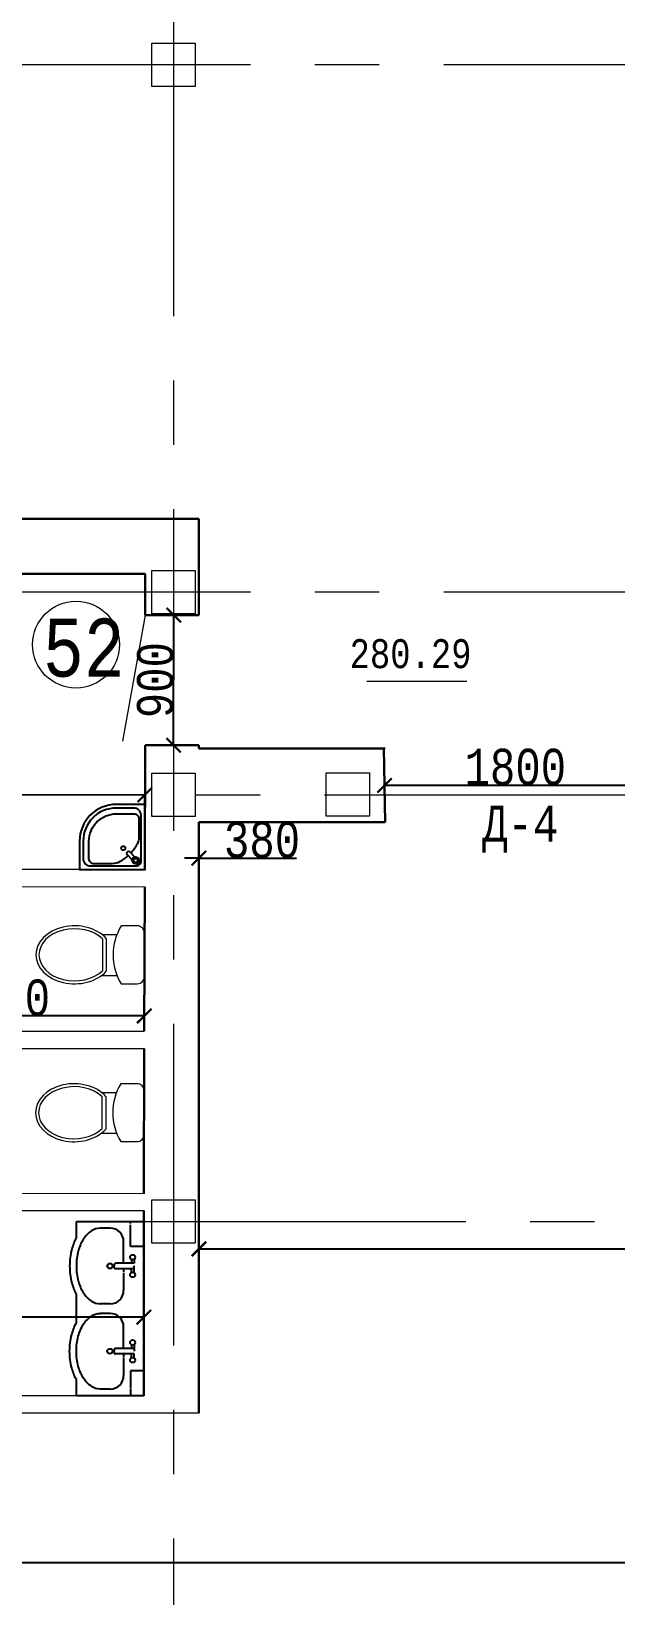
# Model space of a CAD drawing. Header units: millimetres. Extents: x -689206 to 4969298, y -1019800 to 703299.
# Drawn here: x 379682 to 383717, y -640962 to -630153 of the extents above; entities that cross this region are included whole.
import ezdxf

# ---------------------------------------------------------------- set-up
doc = ezdxf.new("R2010")
doc.units = ezdxf.units.MM
doc.linetypes.add('JIS_02_4.0', pattern=[5.5, 4, -1.5])
doc.linetypes.add('осеваяX2', pattern=[101.6, 63.5, -12.7, 12.7, -12.7])
for name, color, linetype in [('SANTEH', 7, 'Continuous'), ('Сантехника', 7, 'Continuous'), ('четотам', 7, 'Continuous')]:
    doc.layers.add(name, color=color, linetype=linetype)
for name, color, linetype, lineweight in [('WC', 170, 'Continuous', 9), ('РАЗМЕРЫ', 7, 'Continuous', 9), ('сваи', 7, 'JIS_02_4.0', 30), ('стены', 7, 'Continuous', 20)]:
    doc.layers.add(name, color=color, linetype=linetype, lineweight=lineweight)
doc.styles.add('Аннотативный', font='isocteur.ttf', dxfattribs={"width": 0.7, "height": 250})
doc.dimstyles.new('Аннотативный', dxfattribs={"dimscale": 0, "dimtxt": 250, "dimasz": 100, "dimexe": 1.25, "dimexo": 0.625, "dimtad": 1, "dimdec": 0, "dimtxsty": 'Аннотативный', "dimblk": 'ARCHTICK', "dimcen": 2.5, "dimadec": 0, "dimazin": 0, "dimtfac": 1, "dimtdec": 0, "dimtmove": 0, "dimatfit": 3, "dimfxl": 1, "dimarcsym": 0})

# ---------------------------------------------------------------- blocks, each defined once
blk = doc.blocks.new('_ArchTick')
at = {"color": 0, "linetype": 'ByBlock', "const_width": 0.15}
blk.add_lwpolyline([(-0.5, -0.5), (0.5, 0.5)], dxfattribs=at)
blk = doc.blocks.new('*D3701')
at = {"layer": 'Defpoints', "color": 0, "lineweight": 0, "transparency": 16777216}
for p in [(382121, -635363), (383926, -635363), (382121, -635401)]:
    blk.add_point(p, dxfattribs=at)
at = {"layer": 'стены', "color": 0, "lineweight": -2, "transparency": 16777216}
for p, q in [((382121, -635400), (382121, -635361)), ((383926, -635363), (382121, -635363)), ((383926, -635362), (383926, -635361))]:
    blk.add_line(p, q, dxfattribs=at)
at = {"layer": 'стены', "color": 0, "lineweight": -2, "transparency": 16777216, "xscale": 100, "yscale": 100, "zscale": 100, "rotation": 180}
blk.add_blockref('_ArchTick', (382121, -635363), dxfattribs=at)
at = {"layer": 'стены', "color": 0, "lineweight": -2, "transparency": 16777216, "xscale": 100, "yscale": 100, "zscale": 100}
blk.add_blockref('_ArchTick', (383926, -635363), dxfattribs=at)
at = {"layer": 'стены', "color": 0, "lineweight": 5, "transparency": 16777216, "insert": (383024, -635237), "char_height": 250, "attachment_point": 5, "style": 'Аннотативный'}
blk.add_mtext('1800', dxfattribs=at)
blk = doc.blocks.new('*D3650')
at = {"layer": 'Defpoints', "color": 0, "linetype": 'ByBlock', "lineweight": 5, "transparency": 16777216}
for p in [(380839, -635866), (380839, -635866), (380839, -636072)]:
    blk.add_point(p, dxfattribs=at)
at = {"layer": 'РАЗМЕРЫ', "color": 0, "linetype": 'ByBlock', "lineweight": -2, "transparency": 16777216}
for p, q in [((380839, -635866), (380739, -635866)), ((380839, -636071), (380839, -635864)), ((380839, -635865), (380839, -635864)), ((380839, -635866), (381512, -635866)), ((380839, -635866), (380839, -635866))]:
    blk.add_line(p, q, dxfattribs=at)
at = {"layer": 'РАЗМЕРЫ', "color": 0, "linetype": 'ByBlock', "lineweight": -2, "transparency": 16777216, "xscale": 100, "yscale": 100, "zscale": 100}
blk.add_blockref('_ArchTick', (380839, -635866), dxfattribs=at)
at = {"layer": 'РАЗМЕРЫ', "color": 0, "linetype": 'ByBlock', "lineweight": -2, "transparency": 16777216, "xscale": 100, "yscale": 100, "zscale": 100, "rotation": 180}
blk.add_blockref('_ArchTick', (380839, -635866), dxfattribs=at)
at = {"layer": 'РАЗМЕРЫ', "color": 0, "linetype": 'ByBlock', "lineweight": 5, "transparency": 16777216, "insert": (381275, -635740), "char_height": 250, "attachment_point": 5, "style": 'Аннотативный'}
blk.add_mtext('380', dxfattribs=at)
blk = doc.blocks.new('*D3751')
at = {"layer": 'Defpoints', "color": 0, "lineweight": 0, "ltscale": 15000, "transparency": 16777216}
for p in [(380839, -638566), (397138, -638566), (397138, -638566)]:
    blk.add_point(p, dxfattribs=at)
at = {"layer": 'сваи', "color": 0, "lineweight": -2, "ltscale": 15000, "transparency": 16777216}
for p, q in [((380839, -638566), (380839, -638567)), ((380839, -638566), (397138, -638566)), ((397138, -638565), (397138, -638564))]:
    blk.add_line(p, q, dxfattribs=at)
at = {"layer": 'сваи', "color": 0, "lineweight": -2, "ltscale": 15000, "transparency": 16777216, "xscale": 100, "yscale": 100, "zscale": 100, "rotation": 180}
blk.add_blockref('_ArchTick', (380839, -638566), dxfattribs=at)
at = {"layer": 'сваи', "color": 0, "lineweight": -2, "ltscale": 15000, "transparency": 16777216, "xscale": 100, "yscale": 100, "zscale": 100}
blk.add_blockref('_ArchTick', (397138, -638566), dxfattribs=at)
at = {"layer": 'сваи', "color": 0, "lineweight": 5, "ltscale": 15000, "transparency": 16777216, "insert": (388988, -638440), "char_height": 250, "attachment_point": 5, "style": 'Аннотативный'}
blk.add_mtext('16300', dxfattribs=at)
blk = doc.blocks.new('s_19')
at = {"layer": 'SANTEH'}
for p, q in [((-1290, 0), (0, 0)), ((-1290, -500), (-1290, 0)), ((0, 0), (0, -500)), ((-1275, -100), (-1290, -100)), ((-1105, -100), (-1265, -100)), ((-1105, 0), (-1105, -100)), ((-1010, -73), (-981, -73)), ((-1010, -93), (-981, -93)), ((-981, -73), (-981, -210)), ((-912, -73), (-961, -73)), ((-941, -73), (-941, -210)), ((-912, -93), (-941, -93)), ((-378, -73), (-329, -73)), ((-378, -93), (-349, -93)), ((-349, -73), (-349, -210)), ((-309, -73), (-309, -210)), ((-280, -73), (-309, -73)), ((-280, -93), (-309, -93)), ((-185, 0), (-185, -100)), ((-185, -100), (-52, -100)), ((-47, -100), (0, -100)), ((-981, -150), (-1141, -150)), ((-971, -220), (-961, -220)), ((-951, -220), (-961, -220)), ((-941, -150), (-918, -150)), ((-910, -150), (-781, -150)), ((-349, -150), (-509, -150)), ((-339, -220), (-329, -220)), ((-319, -220), (-329, -220)), ((-309, -150), (-284, -150)), ((-279, -150), (-149, -150)), ((-1241, -250), (-1241, -325)), ((-681, -250), (-681, -325)), ((-609, -250), (-609, -325)), ((-49, -250), (-49, -325)), ((-1170, -500), (-1290, -500)), ((-539, -500), (-751, -500)), ((0, -500), (-120, -500))]:
    blk.add_line(p, q, dxfattribs=at)
for points in [[(-1241, -325, 0.147373), (-1222, -387, 0.107136), (-1159, -449, 0.076468), (-1073, -486, 0.063415), (-961, -500, 0.063415), (-849, -486, 0.076468), (-763, -449, 0.107136), (-700, -387, 0.147373), (-681, -325, 0.147373)], [(-49, -325, -0.147373), (-68, -387, -0.107136), (-131, -449, -0.076468), (-217, -486, -0.063415), (-329, -500, -0.063415), (-441, -486, -0.076468), (-527, -449, -0.107136), (-590, -387, -0.147373), (-609, -325, -0.147373)], [(-1170, -500, 0.064268), (-1085, -534, 0.063415), (-961, -550, 0.063415), (-837, -534, 0.064268), (-751, -500, 0.107136)], [(-120, -500, -0.064268), (-205, -534, -0.063415), (-329, -550, -0.063415), (-453, -534, -0.064268), (-539, -500, -0.107136)]]:
    blk.add_lwpolyline(points, format="xyb", dxfattribs=at)
for centre in [(-1026, -84), (-896, -84), (-394, -84), (-264, -84), (-961, -252), (-329, -252)]:
    blk.add_circle(centre, 18.9, dxfattribs=at)
for centre, radius, start, end in [((-1141, -250), 100, 90, 180), ((-971, -210), 10, 180, 270), ((-951, -210), 10, 270, 0), ((-781, -250), 100, 0, 90), ((-509, -250), 100, 90, 180), ((-339, -210), 10, 180, 270), ((-319, -210), 10, 270, 0), ((-149, -250), 100, 0, 90)]:
    blk.add_arc(centre, radius, start, end, dxfattribs=at)
blk = doc.blocks.new('unitaz')
at = {"ltscale": 150}
for p, q in [((296, 142), (190, 142)), ((293, -140), (191, -140))]:
    blk.add_line(p, q, dxfattribs=at)
for p, q in [((263, 113), (263, -113)), ((289, 110), (289, -110))]:
    blk.add_line(p, q)
blk.add_lwpolyline([(161, 200), (50, 200, 0.414214), (0, 150), (0, -150, 0.414214), (50, -200), (161, -200)], format="xyb", dxfattribs=at)
blk.add_arc((-169, 0), 386, 328.7677, 31.2026, dxfattribs=at)
for major_axis, ratio, start_param, end_param in [((266, 0), 0.753407, 3.739816, 8.826911), ((245, 0), 0.734694, 3.796966, 8.769752)]:
    blk.add_ellipse((484, 0), major_axis=major_axis, ratio=ratio, start_param=start_param, end_param=end_param, dxfattribs=at)
blk = doc.blocks.new('*D5810')
at = {"layer": 'Defpoints', "color": 0, "lineweight": 5, "ltscale": 35, "transparency": 16777216}
for p in [(378459, -636956), (378459, -637061), (380462, -637061)]:
    blk.add_point(p, dxfattribs=at)
at = {"layer": 'РАЗМЕРЫ', "color": 0, "lineweight": -2, "ltscale": 35, "transparency": 16777216}
for p, q in [((378459, -637060), (378459, -636955)), ((380462, -636956), (378459, -636956)), ((380462, -637060), (380462, -636955))]:
    blk.add_line(p, q, dxfattribs=at)
at = {"layer": 'РАЗМЕРЫ', "color": 0, "lineweight": -2, "ltscale": 35, "transparency": 16777216, "xscale": 100, "yscale": 100, "zscale": 100}
for p, rotation in [((378459, -636956), 179.9999999999966), ((380462, -636956), 359.9999999999966)]:
    blk.add_blockref('_ArchTick', p, dxfattribs=dict(at, rotation=rotation))
at = {"layer": 'РАЗМЕРЫ', "color": 0, "lineweight": 5, "ltscale": 35, "transparency": 16777216, "insert": (379461, -636831), "char_height": 250, "attachment_point": 5, "style": 'Аннотативный'}
blk.add_mtext('2000', dxfattribs=at)
blk = doc.blocks.new('*D5811')
at = {"layer": 'Defpoints', "color": 0, "lineweight": 5, "ltscale": 35, "transparency": 16777216}
for p in [(375818, -639038), (375818, -639580), (380459, -639580)]:
    blk.add_point(p, dxfattribs=at)
at = {"layer": 'РАЗМЕРЫ', "color": 0, "lineweight": -2, "ltscale": 35, "transparency": 16777216}
for p, q in [((375818, -639579), (375818, -639037)), ((380459, -639038), (375818, -639038)), ((380459, -639579), (380459, -639037))]:
    blk.add_line(p, q, dxfattribs=at)
at = {"layer": 'РАЗМЕРЫ', "color": 0, "lineweight": -2, "ltscale": 35, "transparency": 16777216, "xscale": 100, "yscale": 100, "zscale": 100}
for p, rotation in [((375818, -639038), 180.0000000000014), ((380459, -639038), 1.438849039914203e-12)]:
    blk.add_blockref('_ArchTick', p, dxfattribs=dict(at, rotation=rotation))
at = {"layer": 'РАЗМЕРЫ', "color": 0, "lineweight": 5, "ltscale": 35, "transparency": 16777216, "insert": (378139, -638912), "char_height": 250, "attachment_point": 5, "style": 'Аннотативный'}
blk.add_mtext('4640', dxfattribs=at)
blk = doc.blocks.new('*D5814')
at = {"layer": 'Defpoints', "color": 0, "lineweight": 5, "ltscale": 35, "transparency": 16777216}
for p in [(380666, -634187), (380666, -634187), (380664, -635086)]:
    blk.add_point(p, dxfattribs=at)
at = {"layer": 'РАЗМЕРЫ', "color": 0, "lineweight": -2, "ltscale": 35, "transparency": 16777216}
for p, q in [((380664, -635086), (380666, -634187)), ((380666, -634187), (380667, -634187)), ((380665, -635086), (380665, -635086))]:
    blk.add_line(p, q, dxfattribs=at)
at = {"layer": 'РАЗМЕРЫ', "color": 0, "lineweight": -2, "ltscale": 35, "transparency": 16777216, "xscale": 100, "yscale": 100, "zscale": 100}
for p, rotation in [((380666, -634187), 89.88563864920562), ((380664, -635086), 269.8856386492056)]:
    blk.add_blockref('_ArchTick', p, dxfattribs=dict(at, rotation=rotation))
at = {"layer": 'РАЗМЕРЫ', "color": 0, "lineweight": 5, "ltscale": 35, "transparency": 16777216, "insert": (380539, -634636), "char_height": 250, "attachment_point": 5, "rotation": 89.8856, "style": 'Аннотативный'}
blk.add_mtext('900', dxfattribs=at)
blk = doc.blocks.new('s_23')
at = {"layer": 'SANTEH'}
for p, q in [((-122, 118), (-120, 120)), ((-118, 122), (-120, 120)), ((-68, 86), (-104, 122)), ((-86, 68), (-122, 104)), ((-56, 38), (-57, 39)), ((-42, 38), (-40, 40)), ((-38, 42), (-40, 40)), ((-38, 56), (-39, 57))]:
    blk.add_line(p, q, dxfattribs=at)
for points in [[(0, 0), (0, 450), (-197, 450, 0.414214), (-450, 197), (-450, 0)], [(-425, 75, 0.414214), (-375, 25), (-60, 25, 0.414214), (-25, 60), (-25, 375, 0.414214), (-75, 425), (-197, 425, 0.414214), (-425, 197)]]:
    blk.add_lwpolyline(points, format="xyb", close=True, dxfattribs=at)
blk.add_lwpolyline([(-175, 53, -0.127167), (-224, 40), (-350, 40, -0.414214), (-385, 75), (-385, 196, -0.414214), (-196, 385), (-75, 385, -0.414214), (-40, 350), (-40, 224, -0.127167), (-53, 175)], format="xyb", dxfattribs=at)
for centre, radius in [((-148, 148), 14), ((-63, 63), 24), ((-63, 63), 14)]:
    blk.add_circle(centre, radius, dxfattribs=at)
for centre, radius, start, end in [((-115, 111), 10, 135, 225), ((-111, 115), 10, 45, 135), ((-328, 328), 315, 317.3246, 331.011), ((-328, 328), 315, 298.989, 312.6754), ((-49, 45), 10, 225, 315), ((-45, 49), 10, 315, 45)]:
    blk.add_arc(centre, radius, start, end, dxfattribs=at)
blk = doc.blocks.new('*D5817')
at = {"layer": 'Defpoints', "color": 0, "lineweight": 5, "ltscale": 35, "transparency": 16777216}
for p in [(380466, -635428), (377838, -635945), (380465, -635952)]:
    blk.add_point(p, dxfattribs=at)
at = {"layer": 'РАЗМЕРЫ', "color": 0, "lineweight": -2, "ltscale": 35, "transparency": 16777216}
for p, q in [((377838, -635944), (377840, -635420)), ((377840, -635421), (380466, -635428)), ((380465, -635951), (380466, -635426))]:
    blk.add_line(p, q, dxfattribs=at)
at = {"layer": 'РАЗМЕРЫ', "color": 0, "lineweight": -2, "ltscale": 35, "transparency": 16777216, "xscale": 100, "yscale": 100, "zscale": 100}
for p, rotation in [((377840, -635421), 179.852422185809), ((380466, -635428), 359.8524221858091)]:
    blk.add_blockref('_ArchTick', p, dxfattribs=dict(at, rotation=rotation))
at = {"layer": 'РАЗМЕРЫ', "color": 0, "lineweight": 5, "ltscale": 35, "transparency": 16777216, "insert": (379153, -635299), "char_height": 250, "attachment_point": 5, "rotation": 359.8524, "style": 'Аннотативный'}
blk.add_mtext('2630', dxfattribs=at)
blk = doc.blocks.new('*D5831')
at = {"layer": 'Defpoints', "color": 0, "lineweight": 5, "ltscale": 35, "transparency": 16777216}
for p in [(378392, -639700), (378392, -639700), (380814, -646118)]:
    blk.add_point(p, dxfattribs=at)
at = {"layer": 'РАЗМЕРЫ', "color": 0, "lineweight": -2, "ltscale": 35, "transparency": 16777216}
for p, q in [((378392, -639700), (378391, -639700)), ((378392, -646118), (378392, -639700)), ((380813, -646118), (378391, -646118))]:
    blk.add_line(p, q, dxfattribs=at)
at = {"layer": 'РАЗМЕРЫ', "color": 0, "lineweight": -2, "ltscale": 35, "transparency": 16777216, "xscale": 100, "yscale": 100, "zscale": 100}
for p, rotation in [((378392, -639700), 90), ((378392, -646118), 270)]:
    blk.add_blockref('_ArchTick', p, dxfattribs=dict(at, rotation=rotation))
at = {"layer": 'РАЗМЕРЫ', "color": 0, "lineweight": 5, "ltscale": 35, "transparency": 16777216, "insert": (378267, -642909), "char_height": 250, "attachment_point": 5, "rotation": 90, "style": 'Аннотативный'}
blk.add_mtext('6420', dxfattribs=at)
blk = doc.blocks.new('*D5833')
at = {"layer": 'Defpoints', "color": 0, "lineweight": 5, "ltscale": 35, "transparency": 16777216}
for p in [(375378, -639700), (402458, -639700), (375378, -640736)]:
    blk.add_point(p, dxfattribs=at)
at = {"layer": 'РАЗМЕРЫ', "color": 0, "lineweight": -2, "ltscale": 35, "transparency": 16777216}
for p, q in [((375378, -639701), (375378, -640737)), ((402458, -639701), (402458, -640737)), ((402458, -640736), (375378, -640736))]:
    blk.add_line(p, q, dxfattribs=at)
at = {"layer": 'РАЗМЕРЫ', "color": 0, "lineweight": -2, "ltscale": 35, "transparency": 16777216, "xscale": 100, "yscale": 100, "zscale": 100, "rotation": 180}
blk.add_blockref('_ArchTick', (375378, -640736), dxfattribs=at)
at = {"layer": 'РАЗМЕРЫ', "color": 0, "lineweight": -2, "ltscale": 35, "transparency": 16777216, "xscale": 100, "yscale": 100, "zscale": 100}
blk.add_blockref('_ArchTick', (402458, -640736), dxfattribs=at)
at = {"layer": 'РАЗМЕРЫ', "color": 0, "lineweight": 5, "ltscale": 35, "transparency": 16777216, "insert": (388918, -640610), "char_height": 250, "attachment_point": 5, "style": 'Аннотативный'}
blk.add_mtext('27080', dxfattribs=at)

msp = doc.modelspace()

# ---------------------------------------------------------------- linework, layer by layer
at = {"layer": 'РАЗМЕРЫ', "linetype": 'осеваяX2', "lineweight": 5, "ltscale": 35}
for p, q in [((380664, -605006.7), (380664, -654848)), ((423867.9, -630383.6), (356815.2, -630383.6)), ((423867.9, -634028.4), (356815.2, -634028.4))]:
    msp.add_line(p, q, dxfattribs=at)
at = {"layer": 'РАЗМЕРЫ', "lineweight": 5, "ltscale": 35}
for p, q in [((380467.4, -634186.2), (380312.4, -635058.6)), ((378339.4, -638300.6), (380458.6, -638300.6)), ((380458.6, -638300.6), (380459.4, -638300.6))]:
    msp.add_line(p, q, dxfattribs=at)
at = {"layer": 'РАЗМЕРЫ', "lineweight": 30, "ltscale": 35}
for p, q in [((380838.7, -634187), (380467.4, -634186.2)), ((380467.4, -635086.2), (380838.7, -635086.2)), ((380459.4, -639579.9), (380459.4, -638300.6)), ((380838.6, -638566.9), (380838.6, -639579.9)), ((380838.6, -639579.9), (380838.6, -639699.9))]:
    msp.add_line(p, q, dxfattribs=at)
at = {"layer": 'РАЗМЕРЫ'}
msp.add_line((381999.2, -634644.1), (382688.5, -634644.1), dxfattribs=at)
at = {"layer": 'РАЗМЕРЫ', "lineweight": 13, "ltscale": 35}
for p, q in [((380465.1, -635944.8), (377838.2, -635944.8)), ((378459.4, -636060.8), (380464.8, -636064.8)), ((378459.4, -637060.8), (380462.3, -637060.8)), ((378459.4, -637180.8), (380462, -637180.8)), ((380459.4, -639579.9), (377627.5, -639579.9)), ((380838.6, -639699.9), (377627.5, -639699.9))]:
    msp.add_line(p, q, dxfattribs=at)
at = {"layer": 'РАЗМЕРЫ', "lineweight": 13}
msp.add_line((380459.4, -638184.8), (378459.4, -638180.8), dxfattribs=at)
at = {"layer": 'стены', "lineweight": 30}
for p, q in [((379617.9, -633521.6), (380838.6, -633521.6)), ((380838.6, -633521.6), (380838.6, -634187)), ((379617.9, -633901.6), (380467.9, -633901.6)), ((380467.9, -633901.6), (380467.4, -634186.2)), ((380467.4, -635086.2), (380465.1, -635944.8)), ((380838.6, -635086.2), (380838.6, -635107.7)), ((380838.6, -635107.7), (382125.9, -635107.7)), ((382125.9, -635617.7), (382115.2, -635107.7)), ((380838.6, -635617.7), (382125.9, -635617.7)), ((380838.6, -635617.7), (380838.6, -638565.6)), ((380464.8, -636064.8), (380462.3, -637060.8)), ((380462, -637180.8), (380459.4, -638184.8))]:
    msp.add_line(p, q, dxfattribs=at)
at = {"layer": 'стены', "linetype": 'осеваяX2', "lineweight": 5, "ltscale": 35}
for p, q in [((356815.2, -635427.7), (423867.9, -635427.7)), ((380459.4, -638375.7), (423867.9, -638375.7))]:
    msp.add_line(p, q, dxfattribs=at)
at = {"layer": 'стены', "lineweight": 20}
for points in [[(380514, -630233.6), (380814, -630233.6), (380814, -630533.6), (380514, -630533.6)], [(380514, -633878.4), (380814, -633878.4), (380814, -634178.4), (380514, -634178.4)], [(380514, -635277.7), (380814, -635277.7), (380814, -635577.7), (380514, -635577.7)], [(381717.9, -635276.6), (382017.9, -635276.6), (382017.9, -635576.6), (381717.9, -635576.6)], [(380514, -638225.7), (380814, -638225.7), (380814, -638525.7), (380514, -638525.7)]]:
    msp.add_lwpolyline(points, close=True, dxfattribs=at)
at = {"layer": 'четотам', "lineweight": 13}
msp.add_circle((379990.7, -634390.7), 300, dxfattribs=at)

# ---------------------------------------------------------------- block references
at = {"layer": 'WC', "color": 0, "rotation": 180}
for p in [(380463.8, -636533.7), (380461, -637624.8)]:
    msp.add_blockref('unitaz', p, dxfattribs=at)
at = {"layer": 'Сантехника', "color": 0, "lineweight": -2}
msp.add_blockref('s_23', (380465.1, -635944.8), dxfattribs=at)
at = {"layer": 'Сантехника', "color": 0, "lineweight": -2, "xscale": 0.9323426783377414, "yscale": 0.9323426783377414, "zscale": 0.9323426783377414, "rotation": 270}
msp.add_blockref('s_19', (380459.4, -639579.9), dxfattribs=at)

# ---------------------------------------------------------------- texts
at = {"layer": 'РАЗМЕРЫ', "lineweight": 13, "ltscale": 150, "insert": (379762.6, -634210.8), "char_height": 401.1, "width": 1460, "attachment_point": 1, "style": 'Аннотативный'}
msp.add_mtext('52', dxfattribs=at)
at = {"layer": 'РАЗМЕРЫ', "insert": (381879.5, -634352.9), "char_height": 200, "width": 656.117, "attachment_point": 1, "style": 'Аннотативный'}
msp.add_mtext('280.29', dxfattribs=at)
at = {"layer": 'РАЗМЕРЫ', "lineweight": 20, "ltscale": 150, "insert": (382795.2, -635502.8), "char_height": 250, "width": 922.913, "attachment_point": 1, "style": 'Аннотативный'}
msp.add_mtext('Д-4', dxfattribs=at)

# ---------------------------------------------------------------- dimensions: what is measured, and where the dimension line sits
at = {"layer": 'РАЗМЕРЫ', "lineweight": 5, "ltscale": 35}
dim = msp.add_aligned_dim(p1=(380664, -635086.2), p2=(380665.8, -634186.6), distance=0, dimstyle='Аннотативный', dxfattribs=at)
dim.commit()
dim.dimension.update_dxf_attribs({"geometry": '*D5814', "text_midpoint": (380539.3, -634636.2)})
for p1, p2, distance, text, picture, middle in [((377838.2, -635944.8), (380465.1, -635951.6), 523.9, '2630', '*D5817', (379153.4, -635298.6)), ((380462.3, -637060.8), (378459.4, -637060.8), -104.7, '2000', '*D5810', (379460.8, -636830.5)), ((380459.4, -639579.9), (375817.9, -639579.9), -542.1, '4640', '*D5811', (378138.6, -638912.2))]:
    dim = msp.add_aligned_dim(p1=p1, p2=p2, distance=distance, text=text, dimstyle='Аннотативный', dxfattribs=at)
    dim.commit()
    dim.dimension.update_dxf_attribs({"geometry": picture, "text_midpoint": middle})
at = {"layer": 'РАЗМЕРЫ', "color": 18, "linetype": 'ByBlock', "lineweight": 5, "true_color": 0x000000}
dim = msp.add_linear_dim(base=(380838.6, -635865.6), p1=(380838.6, -636071.8), p2=(380838.6, -635865.6), text='380', dimstyle='Аннотативный', dxfattribs=at)
dim.commit()
dim.dimension.update_dxf_attribs({"geometry": '*D3650', "text_midpoint": (381275.5, -635739.9)})
at = {"layer": 'РАЗМЕРЫ', "lineweight": 5, "ltscale": 35}
dim = msp.add_linear_dim(base=(375377.9, -640736), p1=(402458, -639699.9), p2=(375377.9, -639699.9), dimstyle='Аннотативный', dxfattribs=at)
dim.commit()
dim.dimension.update_dxf_attribs({"geometry": '*D5833', "text_midpoint": (388917.9, -640610.4)})
dim = msp.add_linear_dim(base=(378392.2, -639699.9), p1=(380814, -646117.7), p2=(378392.2, -639699.9), angle=90, text='6420', dimstyle='Аннотативный', dxfattribs=at)
dim.commit()
dim.dimension.update_dxf_attribs({"geometry": '*D5831', "text_midpoint": (378266.5, -642908.8)})
at = {"layer": 'сваи', "lineweight": 5, "ltscale": 15000}
dim = msp.add_linear_dim(base=(397137.9, -638565.7), p1=(380838.6, -638565.6), p2=(397137.9, -638565.7), text='16300', dimstyle='Аннотативный', dxfattribs=at)
dim.commit()
dim.dimension.update_dxf_attribs({"geometry": '*D3751', "text_midpoint": (388988.3, -638440)})
at = {"layer": 'стены', "lineweight": 5}
dim = msp.add_linear_dim(base=(382121.3, -635362.7), p1=(383925.9, -635362.7), p2=(382121.3, -635400.7), text='1800', dimstyle='Аннотативный', dxfattribs=at)
dim.commit()
dim.dimension.update_dxf_attribs({"geometry": '*D3701', "text_midpoint": (383023.6, -635237)})

doc.saveas('drawing.dxf')
